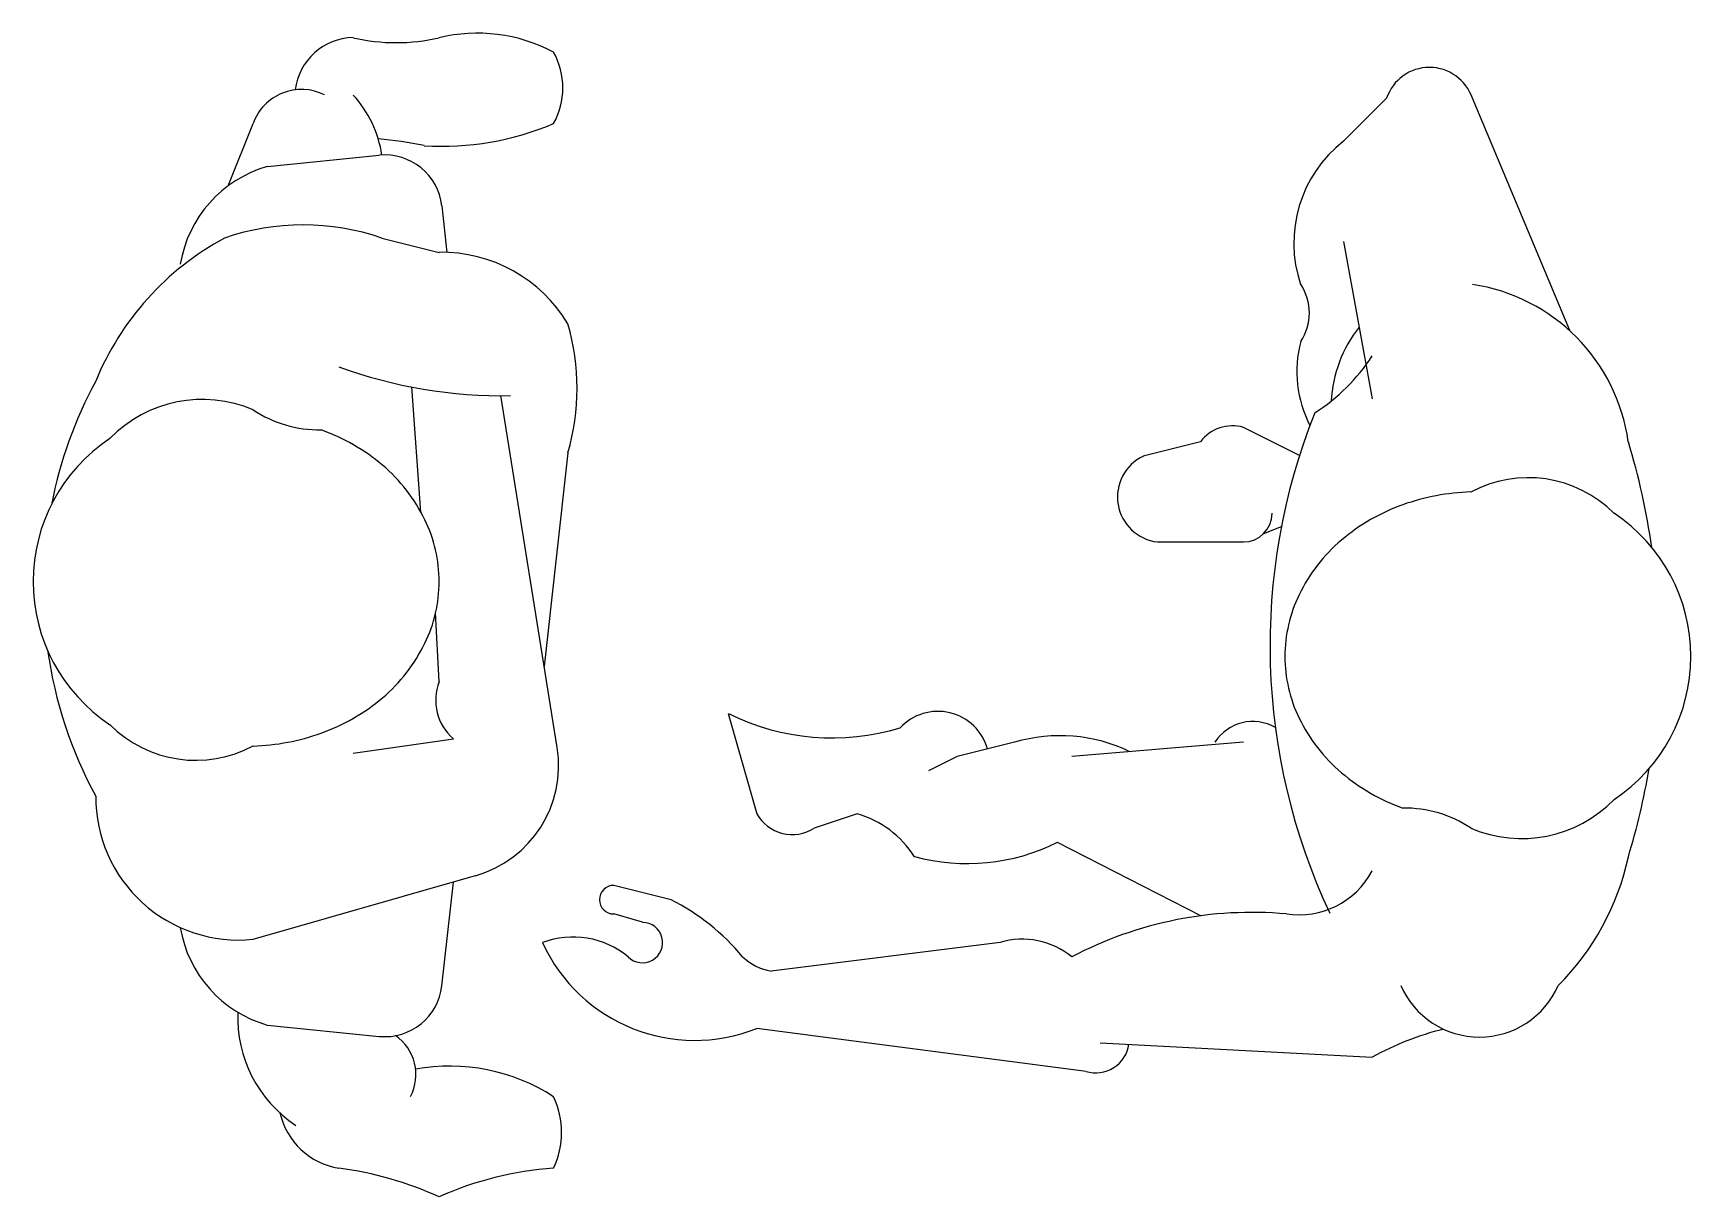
# Model space of a CAD drawing. Extents: x -0.56 to 0.6, y -0.46 to 0.35.
import ezdxf

# ---------------------------------------------------------------- set-up
doc = ezdxf.new("R2010")
doc.units = 0
doc.header["$MEASUREMENT"] = 0

msp = doc.modelspace()

# ---------------------------------------------------------------- linework, layer by layer
at = {"color": 0, "linetype": 'ByBlock'}
for p, q in [((0.3861, 0.307), (0.3561, 0.277)), ((0.5141, 0.1447), (0.4461, 0.307)), ((-0.4234, 0.2458), (-0.406, 0.2893)), ((-0.396, 0.2593), (-0.3178, 0.2672)), ((-0.2741, 0.2318), (-0.2705, 0.1993)), ((-0.316, 0.2093), (-0.276, 0.1993)), ((0.3561, 0.207), (0.3761, 0.097)), ((-0.2888, 0.0178), (-0.295, 0.1053)), ((-0.1935, -0.1467), (-0.2328, 0.0993)), ((0.3253, 0.0573), (0.2861, 0.077)), ((-0.186, 0.0593), (-0.2025, -0.0901)), ((0.2561, 0.067), (0.2161, 0.057)), ((0.3003, 0.0029), (0.3127, 0.0077)), ((0.2261, -0.003), (0.2861, -0.003)), ((-0.276, -0.1007), (-0.2785, -0.0524)), ((-0.0739, -0.123), (-0.0539, -0.193)), ((-0.336, -0.1507), (-0.266, -0.1407)), ((0.1261, -0.143), (0.0861, -0.153)), ((0.2861, -0.143), (0.1661, -0.153)), ((0.0861, -0.153), (0.0661, -0.163)), ((0.0161, -0.193), (-0.0139, -0.203)), ((0.2563, -0.2643), (0.1561, -0.213)), ((-0.406, -0.2807), (-0.2505, -0.2362)), ((-0.2741, -0.3131), (-0.266, -0.2407)), ((-0.1139, -0.253), (-0.1539, -0.243)), ((-0.1339, -0.2688), (-0.1539, -0.263)), ((0.1161, -0.283), (-0.0439, -0.303)), ((-0.396, -0.3407), (-0.3178, -0.3485)), ((0.1761, -0.373), (-0.0539, -0.343)), ((0.1861, -0.353), (0.3761, -0.363))]:
    msp.add_line(p, q, dxfattribs=at)
for centre, radius, start, end in [((-0.3354, 0.308), 0.0414, 90.9274, 173.1804), ((-0.306, 0.4801), 0.1342, 257.079, 282.921), ((-0.2493, 0.2385), 0.114, 62.1702, 103.5798), ((-0.2405, 0.3143), 0.051, 330.6403, 29.3597), ((0.4161, 0.297), 0.0316, 18.4349, 161.5651), ((-0.3721, 0.2771), 0.0361, 63.4885, 160.1143), ((-0.3956, 0.255), 0.0806, 8.7667, 42.3599), ((-0.341, 0.0129), 0.2667, 78.1794, 85.1596), ((-0.2738, 0.472), 0.1985, 266.3608, 293.0596), ((-0.3138, 0.2274), 0.04, 6.3402, 95.7106), ((0.4113, 0.2059), 0.09, 127.849, 198.7525), ((-0.3726, 0.1772), 0.0854, 105.9581, 170.6059), ((-0.331, 0.0333), 0.2, 118.3587, 157.6669), ((-0.371, 0.0485), 0.17, 71.1235, 108.8765), ((-0.2743, 0.0964), 0.103, 30.9454, 90.9454), ((0.2961, 0.157), 0.0361, 326.3099, 33.6901), ((0.4269, 0.049), 0.1294, 8.0008, 81.4768), ((-0.3412, 0.1043), 0.1616, 343.8267, 16.1733), ((0.4386, 0.0905), 0.0913, 141.6584, 176.9814), ((0.4055, 0.116), 0.0821, 165.192, 207.3089), ((-0.2317, 0.4354), 0.3362, 250.1125, 270.9629), ((0.2667, 0.1973), 0.13, 302.1807, 327.2869), ((-0.2479, -0.0357), 0.3048, 151.5931, 168.9039), ((-0.4415, 0.0066), 0.09, 66.7994, 135.8205), ((-0.3596, 0.1593), 0.084, 236.4247, 270.7796), ((0.7444, -0.0755), 0.4397, 158.2805, 205.1481), ((-0.4036, -0.0527), 0.1357, 49.5739, 70.5647), ((0.2785, 0.0498), 0.0283, 74.4471, 142.4228), ((-0.4397, -0.0307), 0.12, 123.5573, 236.4427), ((0.0766, -0.078), 0.5, 8.1829, 16.858), ((-0.3922, -0.0392), 0.1181, 25.9314, 49.5739), ((0.2297, 0.0284), 0.0316, 115.3565, 263.5682), ((0.485, -0.043), 0.0849, 44.9268, 118.1329), ((0.4501, -0.1261), 0.1581, 91.8707, 109.4353), ((-0.3745, -0.0307), 0.0985, 0, 25.9314), ((0.2861, 0.017), 0.02, 270, 0), ((0.4427, -0.105), 0.1357, 109.4353, 130.4261), ((0.4788, -0.083), 0.12, 303.5573, 56.4427), ((0.4312, -0.0916), 0.1181, 130.4261, 154.0686), ((-0.3745, -0.0307), 0.0985, 334.0686, 0), ((0.4136, -0.083), 0.0985, 154.0686, 180), ((-0.2479, -0.0357), 0.3048, 188.1089, 208.4069), ((-0.3922, -0.0221), 0.1181, 310.4261, 334.0686), ((0.4136, -0.083), 0.0985, 180, 205.9314), ((-0.2423, -0.1135), 0.0361, 159.1624, 228.9101), ((-0.4036, -0.0086), 0.1357, 289.4353, 310.4261), ((-0.0011, 0.025), 0.1649, 243.8248, 286.6479), ((0.0726, -0.1575), 0.0361, 15.7292, 137.2377), ((0.4312, -0.0744), 0.1181, 205.9314, 229.5739), ((-0.4459, -0.0707), 0.0849, 224.9268, 298.1329), ((-0.411, 0.0124), 0.1581, 271.8707, 289.4353), ((0.1579, -0.2502), 0.1118, 64.1119, 106.4908), ((0.2927, -0.1601), 0.0316, 60.0749, 147.2772), ((-0.2725, -0.1593), 0.08, 285.9454, 9.0903), ((0.0766, -0.078), 0.5, 343.142, 350.3925), ((0.4427, -0.061), 0.1357, 229.5739, 250.5647), ((-0.416, -0.1812), 0.1, 179.7127, 275.7399), ((0.4806, -0.1203), 0.09, 246.7994, 315.8205), ((-0.0292, -0.1792), 0.0283, 209.1721, 302.7554), ((-0.0031, -0.2603), 0.07, 32.2053, 74.0549), ((0.3987, -0.273), 0.084, 56.4247, 90.7796), ((0.093, -0.0864), 0.1414, 254.8977, 296.5235), ((0.3771, -0.1844), 0.1822, 315.094, 347.7749), ((-0.1539, -0.253), 0.01, 90, 270), ((0.3248, -0.2053), 0.0583, 261.4497, 331.6804), ((-0.1844, -0.3924), 0.1562, 39.5131, 63.1673), ((0.2919, -0.5319), 0.27, 84.8539, 117.7659), ((-0.3726, -0.2585), 0.0854, 189.3941, 254.0419), ((-0.1339, -0.283), 0.0141, 225, 90), ((-0.1825, -0.3399), 0.0608, 50.5377, 110.5377), ((-0.0974, -0.2343), 0.117, 204.5583, 291.8389), ((0.1318, -0.3345), 0.0539, 50.4328, 106.9474), ((-0.0367, -0.2636), 0.04, 227.2041, 259.6658), ((-0.3138, -0.3087), 0.04, 264.2894, 353.6598), ((0.4511, -0.289), 0.06, 203.5565, 336.4435), ((-0.3262, -0.3351), 0.0906, 177.8542, 236.5821), ((0.4738, -0.5387), 0.201, 103.7793, 119.0695), ((-0.3252, -0.3752), 0.033, 332.1199, 55.5221), ((0.183, -0.3507), 0.0233, 252.7671, 351.8876), ((-0.2687, -0.5036), 0.1343, 57.2332, 100.1718), ((-0.2487, -0.4157), 0.0583, 334.612, 25.388), ((-0.3376, -0.3904), 0.051, 193.12, 260.4292), ((-0.3771, -0.682), 0.2433, 65.4505, 82.6587), ((-0.1807, -0.6721), 0.2319, 93.7969, 114.2755)]:
    msp.add_arc(centre, radius, start, end, dxfattribs=at)

doc.saveas('drawing.dxf')
